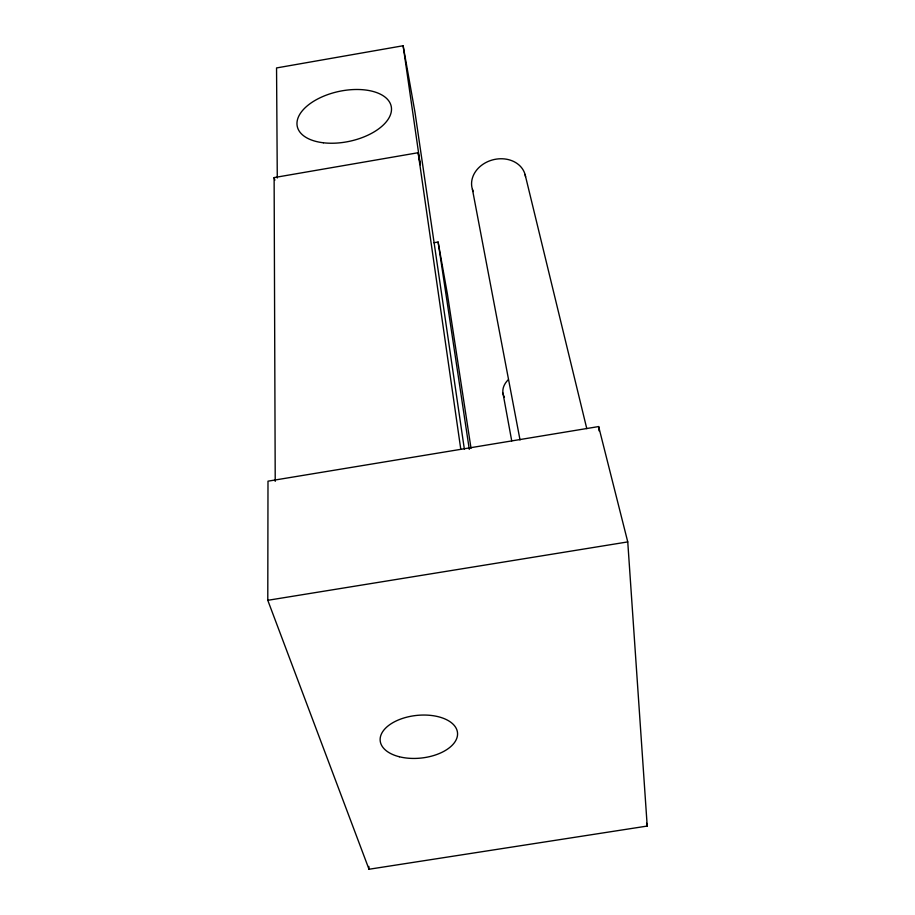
<?xml version="1.0" encoding="UTF-8"?>
<svg xmlns="http://www.w3.org/2000/svg" width="915" height="915" viewBox="0 0 915 915"><rect width="100%" height="100%" fill="white"/><g stroke="black" fill="none" stroke-linecap="round" stroke-linejoin="round"><path stroke-width="1.37" d="M267.786 600.309L267.992 481.176L598.65 426.562L627.759 541.909L647.214 826.062L369.008 869.25L267.786 600.309L627.759 541.909M464.363 449.151L414.93 111.962L403.126 45.75L276.547 67.939L277.279 178.002M275.221 481.359L274.123 177.59L418.132 152.725L420.305 164.803L403.126 45.75M433.904 242.738L438.113 242.029L447.446 294.344L471.031 448.316M274.123 177.59L274.832 180.221M525.073 174.468L586.789 428.666M646.596 823.283L647.214 826.062M472.426 189.371L520.029 439.955M502.964 393.141L511.725 440.87M438.113 242.029L469.281 449.368M418.132 152.725L460.783 449.242M598.65 426.562L599.005 430.816M368.848 866.413L369.008 869.25M473.272 191.567A27.359 22.555 -14.3 0 1 492.247 159.999A27.359 22.555 -14.3 0 1 525.553 176.778M504.417 397.373A23.79 17.111 -11.4 0 1 508.065 379.931M399.34 756.751A38.865 21.434 -6 0 0 457.569 734.002A38.865 21.434 -6 0 0 399.661 719.453A38.865 21.434 -6 0 0 399.34 756.751M323.361 142.774A48.026 25.483 -12.1 0 0 391.403 107.501A48.026 25.483 -12.1 0 0 317.94 98.843A48.026 25.483 -12.1 0 0 323.361 142.774"/></g></svg>
